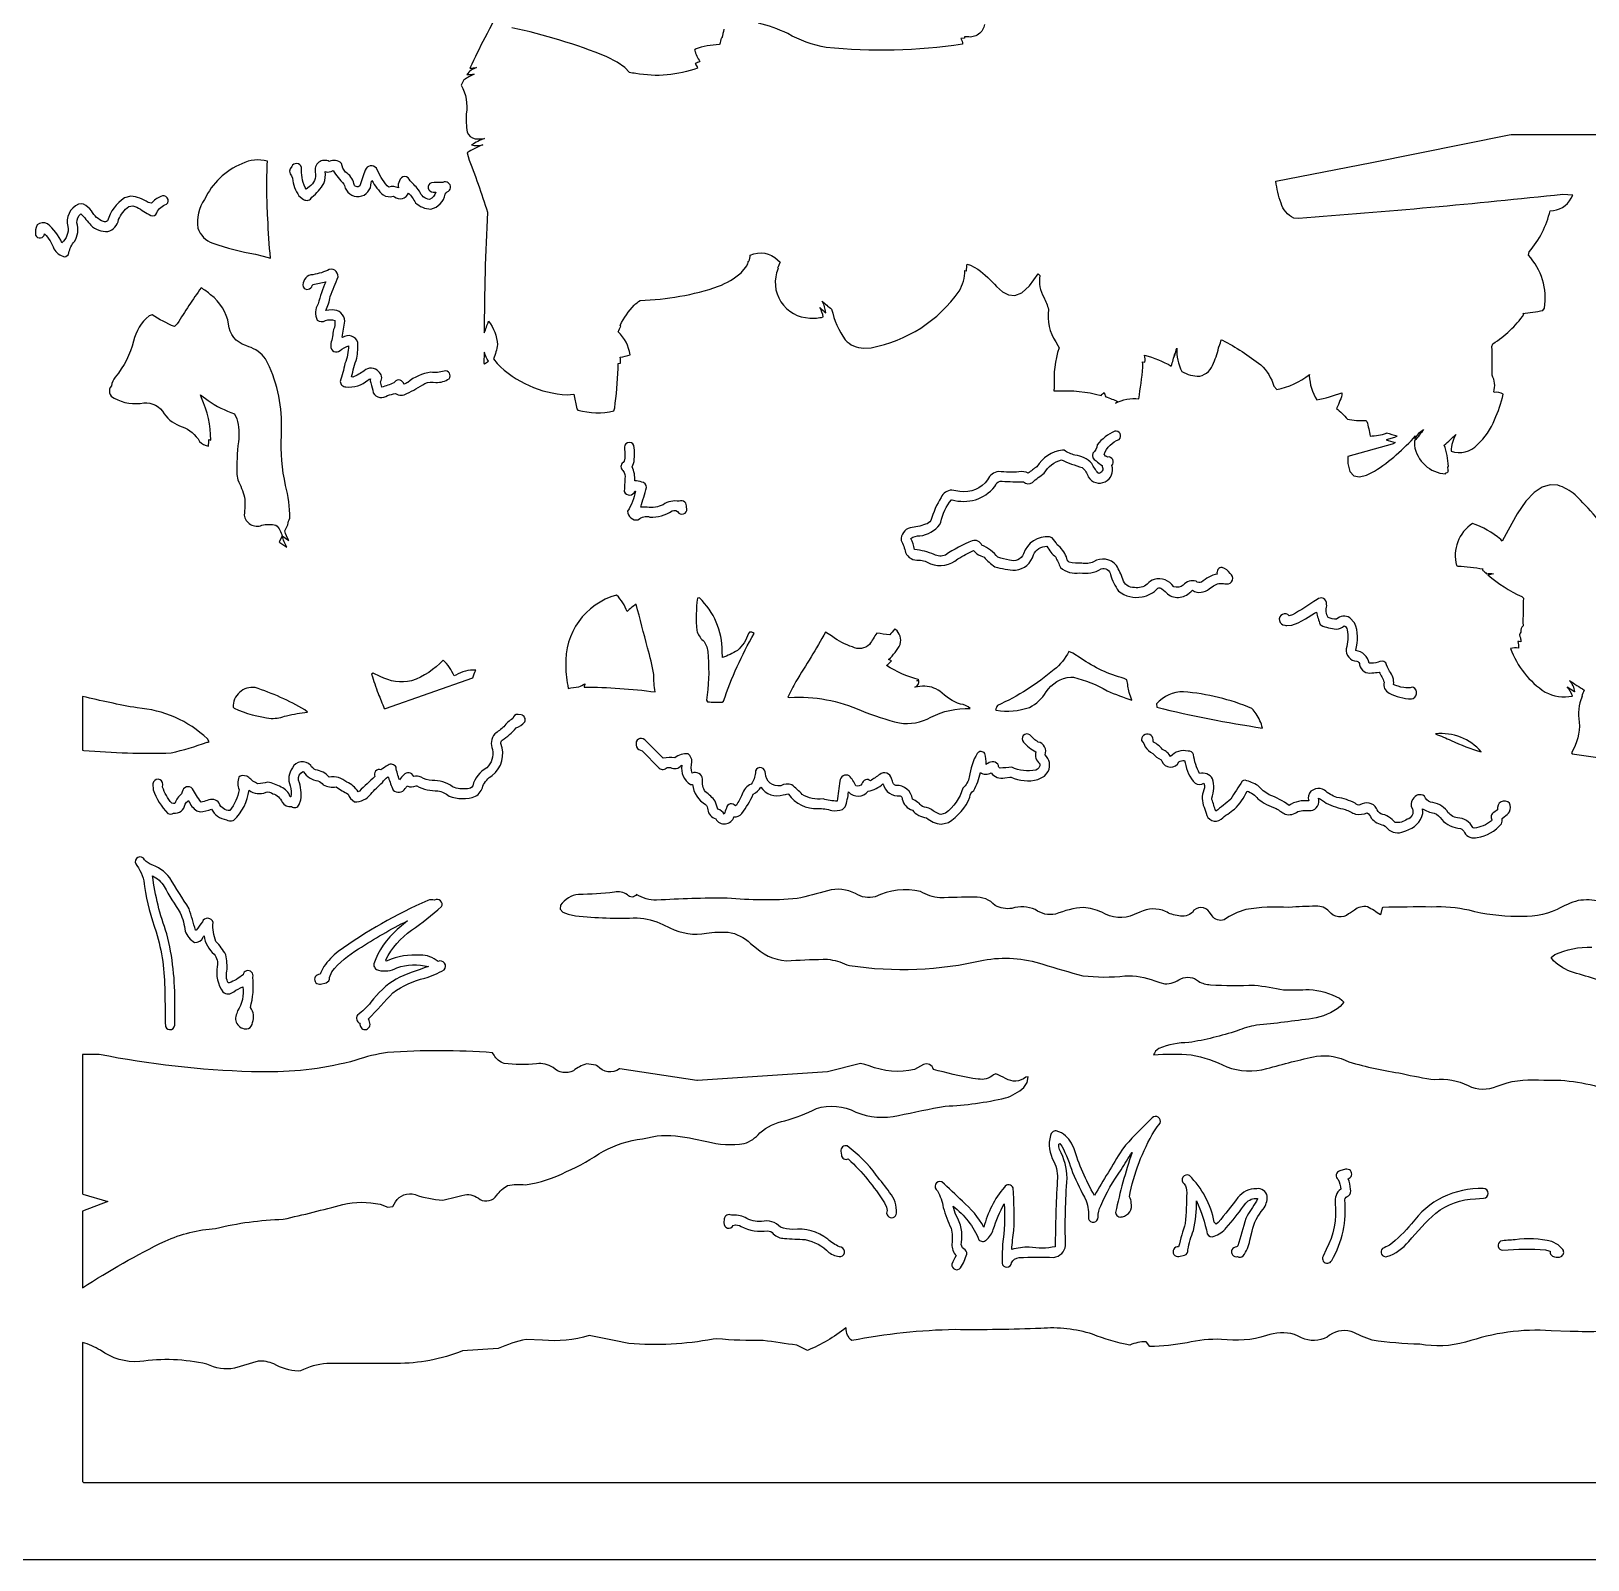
# Model space of a CAD drawing. Extents: x 1.4 to 96.1, y 1 to 80.1.
# Drawn here: x 52.53 to 62.57, y 0.97 to 10.84 of the extents above; entities that cross this region are included whole.
import ezdxf

# ---------------------------------------------------------------- set-up
doc = ezdxf.new("R2010")
doc.units = 0
doc.linetypes.add('0', pattern=[0])
doc.layers.add('1', color=7, linetype='0')

msp = doc.modelspace()

# ---------------------------------------------------------------- linework, layer by layer
at = {"layer": '1'}
msp.add_lwpolyline([(52.361855, 37.973442), (72.361862, 37.973442), (72.361862, 0.973434), (52.361855, 0.973434)], close=True, dxfattribs=at)
for points in [[(55.556572, 11.031647, -0.06402), (55.455894, 10.795929, 0.008546), (55.360371, 10.59996, 0.014006), (55.402847, 10.6026, 0.180543), (55.339897, 10.557968, 0.01451), (55.388275, 10.560501, 0.04821), (55.321503, 10.523926), (55.304138, 10.490097, -0.165655), (55.336716, 10.30394, 0.056322), (55.34267, 10.187241, 0.26088), (55.393856, 10.143143), (55.439182, 10.143799), (55.454433, 10.145676, 0.041912), (55.370312, 10.103851, 0.11978), (55.442669, 10.104584, 0.047103), (55.342552, 10.054001), (55.347866, 10.028946, -0.011687), (55.474072, 9.66922, 0.014587), (55.452637, 8.890976, 0.010221), (55.480057, 8.96637, -0.147479), (55.537724, 8.815231, -0.05447), (55.512562, 8.723343), (55.535084, 8.694519, 0.188214), (55.986324, 8.492035), (56.03125, 8.494949), (56.049168, 8.401825), (56.056801, 8.393478, 0.126325), (56.289448, 8.387589), (56.295845, 8.408356), (56.297222, 8.436646, 0.033146), (56.315994, 8.692719), (56.3307, 8.695892), (56.331638, 8.697464, 0.024536), (56.330044, 8.733536, 0.001481), (56.393684, 8.749435, 0.167009), (56.315445, 8.898544, -0.005865), (56.334621, 8.934326), (56.32943, 8.938766), (56.329079, 8.939713, -0.078707), (56.419918, 9.069153, -0.04789), (56.457424, 9.101028, 0.075536), (56.964302, 9.191574, 0.080352), (57.10939, 9.279129), (57.145306, 9.323318, 0.145082), (57.154827, 9.352448), (57.159527, 9.353622, 0.075127), (57.168686, 9.39328, -0.313526), (57.344833, 9.361649), (57.36187, 9.347443, 0.034181), (57.345066, 9.308273), (57.347973, 9.305939, 0.531086), (57.552982, 8.987185, 0.083613), (57.639294, 8.993805, 0.086771), (57.617619, 9.054474, 0.022455), (57.655117, 9.021561, 0.107477), (57.631584, 9.096344, 0.034137), (57.693455, 9.043732, 0.098485), (57.780853, 8.846283, 0.2035), (57.900581, 8.792526), (57.948654, 8.795686, 0.19598), (58.515568, 9.160751, 0.129458), (58.55341, 9.293762), (58.561813, 9.291565), (58.562706, 9.29184, 0.033857), (58.566612, 9.333527), (58.589844, 9.328751), (58.636692, 9.303162, -0.048344), (58.757584, 9.189621), (58.795593, 9.157104), (58.834591, 9.136047), (58.875858, 9.131729), (58.920681, 9.149429), (58.970333, 9.194397), (59.026096, 9.271942), (59.036137, 9.260696, 0.177838), (59.062469, 9.121475, -0.049375), (59.092651, 9.041748, 0.186762), (59.139423, 8.832809), (59.153294, 8.809113), (59.160431, 8.794113, 0.099608), (59.129677, 8.543964, -0.014487), (59.125912, 8.517899), (59.147896, 8.516235, -0.080323), (59.431156, 8.488083, -0.065536), (59.452045, 8.506485, 0.01251), (59.46117, 8.479034, -0.032779), (59.540314, 8.447052, 0.10591), (59.525162, 8.437698, -0.144397), (59.674644, 8.4655, 0.014183), (59.70142, 8.669098), (59.700607, 8.689484), (59.69873, 8.705124), (59.714378, 8.701126, 0.084177), (59.712547, 8.746445, -0.070312), (59.88438, 8.676926, 0.037606), (59.90625, 8.758987), (59.905998, 8.742996), (59.906338, 8.742722, -0.008056), (59.919991, 8.793411, 0.125354), (59.952599, 8.64241, 0.149555), (60.067482, 8.61232, 0.267781), (60.156788, 8.696411, 0.06636), (60.192387, 8.808395), (60.195705, 8.806229, 0.010124), (60.205441, 8.846939), (60.214115, 8.845169, -0.041701), (60.461639, 8.684998, -0.13114), (60.546505, 8.547241), (60.56554, 8.525787, 0.113839), (60.775669, 8.621826), (60.77457, 8.615082, 0.123275), (60.822182, 8.459091, 0.051371), (60.983822, 8.505295, -0.170457), (60.970753, 8.455032, -0.148188), (60.949123, 8.404221, -0.048583), (61.020119, 8.334274, 0.054412), (61.13958, 8.325272), (61.146065, 8.319778, -0.020629), (61.167229, 8.225098, 0.067693), (61.272049, 8.243454), (61.272408, 8.246857), (61.27309, 8.247101, 0.043819), (61.341705, 8.226517, -0.125554), (61.323925, 8.215744), (61.270119, 8.200623, 0.032591), (61.327698, 8.184677, -0.148078), (61.309845, 8.173859), (61.022896, 8.093277), (61.022411, 8.047745), (61.035622, 7.99678), (61.061913, 7.969513), (61.098927, 7.962799), (61.144302, 7.973495), (61.195679, 7.998505, 0.065533), (61.46072, 8.22757, 0.067665), (61.455475, 8.205414, -0.12425), (61.510811, 8.268051, -0.033146), (61.453285, 8.194611), (61.452721, 8.165314, 0.353022), (61.654705, 7.980759), (61.654076, 7.985214, -0.063711), (61.673157, 7.995773, -0.039158), (61.668308, 8.027435), (61.672287, 8.029816, 0.060567), (61.645477, 8.167496, 0.014195), (61.719818, 8.235718, 0.13576), (61.689407, 8.128265, 0.300525), (61.859592, 8.17038, 0.119368), (61.969772, 8.331146, 0.052568), (62.025341, 8.494934, 0.233201), (61.966198, 8.505493), (61.964455, 8.51088, 0.200273), (61.953327, 8.618698, 0.009784), (61.952732, 8.802734), (61.959114, 8.820892, 0.097861), (62.159286, 9.011383), (62.151627, 9.016663), (62.151108, 9.017197, 0.010271), (62.281837, 9.03508), (62.291435, 9.050598, 0.230531), (62.187733, 9.392624), (62.193115, 9.414871, 0.122987), (62.327652, 9.67981, 0.292438), (62.463322, 9.761139), (62.474064, 9.779709), (62.41013, 9.784285, -0.008379), (60.704945, 9.629578), (60.674671, 9.632431, -0.223196), (60.592567, 9.728638, -0.061549), (60.559322, 9.869888), (61.178829, 9.990799), (62.063736, 10.170135), (62.075958, 10.170486), (62.865143, 10.170395)], [(56.997555, 10.851151, -0.035157), (56.985153, 10.79332), (56.980968, 10.793076, -0.01991), (56.972225, 10.754379), (56.967583, 10.751312, 0.071001), (56.813698, 10.722687), (56.808849, 10.715958, 0.062184), (56.843437, 10.641663, -0.014106), (56.813469, 10.628571, 0.023795), (56.829117, 10.600343, -0.137337), (56.429272, 10.566023, -0.004284), (56.388985, 10.570465), (56.35947, 10.603317), (56.31007, 10.638306), (56.243065, 10.672745, 0.043879), (55.630978, 10.859695)], [(58.679844, 10.881989, -0.419255), (58.568539, 10.80182, -0.014371), (58.551109, 10.800766), (58.55064, 10.793762), (58.528027, 10.790848), (58.526737, 10.790085, -0.216266), (58.536884, 10.753891, -0.064214), (57.657349, 10.733315, -0.085381), (57.410084, 10.822647, 0.053396), (57.220779, 10.890015, -0.059442)], [(62.739536, 7.553436, 0.042934), (62.489136, 7.846909, 0.089037), (62.377609, 7.908356), (62.327881, 7.91127), (62.27734, 7.896301), (62.225552, 7.86142), (62.17205, 7.804733), (62.116409, 7.724197), (62.058151, 7.617905), (62.019234, 7.548004), (62.009499, 7.558899, 0.082847), (61.827557, 7.661253, 0.321507), (61.723927, 7.389923), (61.733185, 7.386551, -0.020174), (61.894577, 7.368393, 0.661447), (61.897705, 7.356354, 0.015693), (61.917934, 7.337142, -0.102094), (61.962463, 7.336868, -0.046117), (61.92638, 7.329712, 0.070456), (62.144722, 7.189758), (62.155735, 7.179399, 0.010273), (62.153149, 7.001161, 0.311471), (62.140182, 6.960846, 0.379215), (62.136497, 6.923264, -0.053107), (62.139355, 6.897476, 0.043007), (62.118774, 6.900223, -0.098782), (62.124592, 6.855774, 0.114983), (62.072838, 6.855133, 0.160502), (62.296318, 6.572952, 0.176592), (62.471382, 6.547653, 0.096464), (62.438354, 6.607208), (62.484322, 6.576004), (62.488186, 6.574875, 0.147167), (62.453236, 6.648453, 0.011109), (62.548172, 6.585663, 0.024497), (62.532181, 6.544861), (62.534214, 6.543869, 0.156792), (62.516415, 6.379593, -0.151475), (62.466682, 6.181976), (62.469788, 6.175781, 0.04037), (62.955486, 6.130355, 0.001692)], [(62.649563, 5.222672, 0.086664), (62.508953, 5.228424, 0.064164), (62.373337, 5.169281, -0.119178), (62.113422, 5.125732, -0.069087), (61.804916, 5.165314, 0.061604), (61.56385, 5.18619, 0.008215), (61.248032, 5.183565), (61.245148, 5.180099), (61.233719, 5.135483, 0.03577), (61.149715, 5.187195, 0.225821), (61.065456, 5.165573), (61.04068, 5.149628), (61.028252, 5.141905, -0.437867), (60.90316, 5.157379, 0.232884), (60.818031, 5.19165, 0.016715), (60.643673, 5.183517, 0.058831), (60.364857, 5.16925, 0.085295), (60.224747, 5.103319, -0.340331), (60.147457, 5.128983), (60.131729, 5.152664, 0.557669), (60.020256, 5.151962, -0.256935), (59.932888, 5.12999, -0.103049), (59.846958, 5.157516, 0.222165), (59.682365, 5.153061), (59.64484, 5.137298, -0.248687), (59.436726, 5.152527, 0.075976), (59.318375, 5.183975, 0.075948), (59.138329, 5.139986, -0.208122), (59.006962, 5.169524, 0.174936), (58.856281, 5.177383, -0.159655), (58.74762, 5.196533, 0.222404), (58.614449, 5.250565, 0.005603), (58.391331, 5.245377, -0.10982), (58.267258, 5.286331, 0.174175), (57.974571, 5.252319, -0.208767), (57.848076, 5.272797, 0.191145), (57.6675, 5.291809, -0.019501), (57.470287, 5.240601, -0.045993), (57.019077, 5.243866, 0.016037), (56.564304, 5.230042, -0.136317), (56.434784, 5.267165, -0.520268), (56.376057, 5.264786, 0.217645), (56.291996, 5.282074, -0.028909), (56.060822, 5.266967, 0.223596), (55.944958, 5.19809), (55.942635, 5.173294), (55.960194, 5.153976), (55.994156, 5.139481), (56.041039, 5.129166, 0.03604), (56.438717, 5.116989, -0.105124), (56.604332, 5.072815), (56.650673, 5.052842, 0.168203), (56.88702, 5.017548, -0.046925), (57.025883, 5.024185, -0.154098), (57.17009, 4.951935), (57.208488, 4.9207, 0.205695), (57.432217, 4.840378, -0.020139), (57.667099, 4.84877, -0.078361), (57.791763, 4.813858), (57.808685, 4.809446, 0.096104), (58.672146, 4.843796, -0.123236), (59.056602, 4.817017, 0.011816), (59.313549, 4.743116, 0.058938), (59.585415, 4.742264, -0.112477), (59.778187, 4.709595), (59.810047, 4.699982), (59.842152, 4.691224, 0.153109), (59.945587, 4.723053, -0.305412), (60.060268, 4.707031, 0.125173), (60.137302, 4.685089, 0.02819), (60.420948, 4.682343, -0.024845), (60.608845, 4.651245, 0.009012), (60.772972, 4.654129, -0.110312), (60.969296, 4.598083), (60.984493, 4.586121), (60.997219, 4.572617), (60.974281, 4.54393, -0.12629), (60.794258, 4.466812, -0.011174), (60.433338, 4.423386, 0.051283), (60.308582, 4.387573, -0.040014), (59.997055, 4.311417, 0.099625), (59.803787, 4.27327, 0.142216), (59.768768, 4.232178, -0.037894), (60.013191, 4.232681, -0.070004), (60.24226, 4.155457, 0.160505), (60.500549, 4.143706, -0.017157), (60.821663, 4.223663, -0.158633), (61.029812, 4.187042, 0.032809), (61.373329, 4.111862, 0.023376), (61.585468, 4.072296, -0.155106), (61.798454, 4.033554, 0.209539), (61.986107, 4.029327, -0.117835), (62.253635, 4.07016), (62.28735, 4.069214, -0.099291), (62.716038, 4.000443, 0.074639)], [(62.786003, 4.654266, 0.047407), (62.478214, 4.762787, -0.106385), (62.349838, 4.839127), (62.334679, 4.859497), (62.359314, 4.87921, -0.120094), (62.597057, 4.9272, 0.07024)], [(62.866112, 2.465378, -0.044311), (62.45734, 2.447968), (62.334156, 2.452469, 0.099344), (61.783192, 2.377304, -0.105977), (61.486584, 2.36467, -0.024877), (61.180511, 2.390289, -0.017961), (61.044731, 2.447266, 0.247943), (60.888943, 2.411057, -0.251355), (60.725353, 2.40686), (60.701893, 2.416992), (60.678867, 2.42807, 0.15172), (60.498074, 2.42067, -0.11174), (60.208714, 2.396484, 0.07027), (59.985718, 2.373276, -0.030332), (59.746277, 2.349319), (59.724251, 2.378754), (59.722092, 2.380112, 0.111304), (59.61705, 2.359634, -0.048593), (59.376064, 2.429214, 0.098658), (59.04274, 2.467194, -0.012759), (58.490208, 2.459015, 0.043819), (57.823357, 2.388443, -0.238208), (57.788025, 2.468964), (57.785358, 2.470566, -0.075342), (57.53714, 2.325439), (57.468765, 2.358565, -0.002316), (57.251938, 2.389496, -0.030672), (56.952465, 2.400085), (56.92849, 2.398026, -0.068015), (56.385662, 2.369307, -0.000687), (56.130226, 2.420883, -0.092859), (55.827885, 2.391068), (55.721912, 2.396454, 0.053961), (55.542049, 2.336411), (55.311501, 2.321976, -0.097252), (54.885666, 2.241379, -0.00469), (54.436535, 2.240402, 0.100972), (54.267605, 2.193314), (54.25211, 2.190674, -0.113506), (54.09547, 2.237778, 0.106779), (53.993519, 2.256561), (53.841785, 2.209518, -0.156837), (53.662876, 2.236389, 0.09295), (53.230286, 2.252883, -0.175401), (52.976688, 2.325928, 0.055699), (52.861855, 2.376938), (52.861851, 1.478119), (52.867577, 1.473434), (71.861862, 1.473434)]]:
    msp.add_lwpolyline(points, format="xyb", dxfattribs=at)
for points in [[(54.056007, 9.629394, -0.02657), (54.053902, 9.998657, 0.194629), (53.889263, 9.982391, 0.188247), (53.648388, 9.752502, 0.188723), (53.604404, 9.56781, 0.234092), (53.701275, 9.46994, 0.041237), (53.976295, 9.399719), (54.025387, 9.387207), (54.072945, 9.372467, -0.00579)], [(55.185886, 9.86264, 0.001227), (55.111221, 9.860291, 0.830467), (55.12249, 9.799896), (55.140602, 9.799835, -0.196408), (55.100304, 9.751709, -0.280068), (55.034042, 9.806549, 0.042503), (54.973751, 9.872894, 0.766679), (54.90546, 9.873383, 0.164415), (54.898499, 9.826538, 0.194904), (54.837151, 9.832489), (54.826965, 9.8396, -0.067522), (54.757053, 9.954117, 0.565593), (54.684589, 9.94191, 0.00439), (54.649132, 9.840272, -0.686758), (54.612206, 9.85495, 0.18118), (54.558208, 9.928787, -0.147659), (54.531391, 9.98526, 0.297651), (54.453053, 9.997299, 0.642482), (54.362255, 9.927963, -0.320821), (54.323425, 9.834564), (54.304501, 9.817596), (54.29623, 9.829391, -0.105881), (54.272961, 9.95929, 0.712206), (54.210278, 9.963898, 0.411433), (54.208782, 9.903976), (54.21537, 9.888535, 0.124175), (54.25732, 9.775024), (54.287457, 9.751695, 0.42011), (54.340775, 9.766068, 0.085219), (54.418083, 9.855057, 0.124825), (54.426334, 9.931671, 0.235905), (54.477036, 9.939331, 0.058547), (54.547634, 9.850784), (54.551144, 9.841553, 0.924014), (54.723064, 9.859941, 0.004974), (54.727531, 9.874893, 0.085898), (54.800644, 9.781418, 0.213024), (54.865044, 9.773209), (54.873287, 9.769211, 0.51683), (54.962833, 9.793518, -0.083253), (55.008469, 9.73143, 0.182516), (55.108368, 9.689757, 0.294878), (55.200817, 9.786545), (55.206337, 9.794296), (55.213364, 9.800719, 1.033865)], [(52.773697, 9.407349, -0.150202), (52.809784, 9.481522, 0.213621), (52.825268, 9.600815, -0.267609), (52.850712, 9.660202, -0.016057), (52.914986, 9.585373, 0.204285), (53.024521, 9.545531, 0.29622), (53.093704, 9.622131, -0.145136), (53.160469, 9.706131, -0.237089), (53.211731, 9.702087, -0.003678), (53.301476, 9.647767, 0.399345), (53.340679, 9.666351, -0.208529), (53.403175, 9.720885, 0.926006), (53.365471, 9.77124, 0.121133), (53.306271, 9.727997), (53.284821, 9.732605, 0.141113), (53.171711, 9.772461), (53.132408, 9.762177, 0.173929), (53.022087, 9.61444, -0.350737), (52.996983, 9.610093, -0.206379), (52.91964, 9.679092, 0.113513), (52.868328, 9.721542), (52.851532, 9.723862), (52.834946, 9.721404, 0.375239), (52.76709, 9.576675, -0.252925), (52.728119, 9.472122, 0.135695), (52.634121, 9.594176, 0.303512), (52.568466, 9.588425, 0.150846), (52.558052, 9.520759, 0.715856), (52.616619, 9.529709, -0.097536), (52.676971, 9.433853, 0.210048), (52.74374, 9.382477, 0.349282)], [(54.827732, 8.487946, -0.009422), (54.881058, 8.500566, 0.302997), (54.952583, 8.49939, 0.031988), (55.069439, 8.56459, -0.145161), (55.140079, 8.571884, 0.164226), (55.225945, 8.595308, 0.706299), (55.194214, 8.645004, -0.101377), (55.107899, 8.636597, 0.140538), (54.959137, 8.571848, -0.015448), (54.93359, 8.559326, 0.667099), (54.875732, 8.574341), (54.868473, 8.567902, -0.028712), (54.791615, 8.541061, 0.051456), (54.783749, 8.575759, 0.407416), (54.770248, 8.640992, 0.423624), (54.678059, 8.646393, -0.054129), (54.604763, 8.605804), (54.597134, 8.607101, -0.041219), (54.63102, 8.728241, 0.056382), (54.636669, 8.829391, 0.518865), (54.537846, 8.861145), (54.535709, 8.86264, -0.004509), (54.554157, 8.965881, 0.417725), (54.471493, 9.038956), (54.450207, 9.037613), (54.430897, 9.034866, 0.06465), (54.459572, 9.125793, -0.004188), (54.509125, 9.253357, 0.624931), (54.441864, 9.294785, -0.079312), (54.332977, 9.264847, 0.39561), (54.28429, 9.187975, 0.706053), (54.342606, 9.197678), (54.347946, 9.202408, -0.009718), (54.429668, 9.221329, 0.037502), (54.381233, 9.077606, 0.265919), (54.374763, 8.973862, 0.268025), (54.42868, 8.970201, -0.16605), (54.488049, 8.972122, -0.162242), (54.480072, 8.912003, -0.027807), (54.463142, 8.822281), (54.46265, 8.806778, 0.674103), (54.522202, 8.776733, -0.071412), (54.576046, 8.808197, -0.10331), (54.55344, 8.692993, -0.025455), (54.523312, 8.577301, 0.417655), (54.559822, 8.543686, 0.229014), (54.702206, 8.587079, -0.009258), (54.71793, 8.595627, 0.237739), (54.721333, 8.567963, 0.009052), (54.736885, 8.505157, 0.477038)], [(53.671059, 8.454697, 0.071542), (53.840569, 8.369583), (53.856922, 8.337555, -0.102751), (53.86636, 8.188904, 0.03757), (53.856857, 7.976593), (53.863697, 7.942291, -0.045092), (53.906475, 7.831299, -0.058277), (53.903797, 7.715439, 0.478092), (54.017803, 7.649659, -0.122003), (54.108345, 7.649994, -0.169591), (54.148666, 7.579758), (54.12994, 7.542374), (54.133812, 7.539551), (54.179329, 7.50856, -0.074292), (54.149063, 7.580551), (54.192917, 7.550705, -0.081638), (54.165665, 7.613693), (54.185635, 7.653564, -0.148304), (54.19939, 7.694977, 0.061942), (54.170979, 7.90712, -0.066291), (54.144566, 8.228104), (54.144512, 8.284958, 0.130868), (54.040775, 8.723862, 0.168712), (53.933601, 8.801498), (53.913498, 8.810165, -0.307557), (53.80365, 8.947754, 0.193831), (53.687222, 9.13719, 0.036245), (53.626705, 9.18222, 0.017408), (53.472408, 8.949951), (53.453857, 8.931793, -0.04219), (53.310623, 9.007172), (53.290005, 9.000137, 0.164393), (53.190147, 8.83754, -0.116791), (53.071796, 8.606125, 0.101676), (53.047264, 8.549287, 0.526042), (53.065788, 8.469649, 0.175185), (53.257065, 8.439987, -0.297721), (53.386982, 8.369446, 0.167484), (53.504719, 8.285583, -0.162942), (53.616348, 8.190933, 0.175541), (53.674183, 8.159821, 0.009544), (53.675312, 8.202988, 0.034797), (53.688019, 8.199768, 0.114039), (53.628212, 8.471054), (53.621861, 8.490753)], [(55.453697, 8.763519), (55.451344, 8.766251), (55.450657, 8.694229), (55.454189, 8.691574, 0.0281), (55.479149, 8.708572, -0.056089)], [(59.696011, 7.187973, 0.16595), (59.796749, 7.243041, -0.305938), (59.822392, 7.239868), (59.834496, 7.231766), (59.845181, 7.221848, 0.433513), (59.998768, 7.212565, 0.041982), (60.020828, 7.230041, 0.325368), (60.129684, 7.239319), (60.156651, 7.258469, -0.23826), (60.230171, 7.271286), (60.240349, 7.271502, 0.789314), (60.264786, 7.338303, 0.15161), (60.21254, 7.377808, 0.511715), (60.180637, 7.334442, 0.137345), (60.080223, 7.282318, -0.296625), (60.044075, 7.288041, 0.327319), (59.961788, 7.263, -0.2355), (59.900402, 7.252823, 0.32098), (59.77338, 7.300672, 0.128676), (59.729515, 7.269761, -0.226078), (59.646698, 7.247682, -0.370521), (59.57103, 7.301544, 0.050645), (59.530491, 7.390502, 0.379093), (59.382378, 7.414352, -0.175165), (59.307262, 7.405563, -0.074244), (59.22588, 7.410812, -0.197812), (59.207726, 7.445465, 0.13989), (59.147739, 7.523911, 0.093195), (59.115063, 7.568771), (59.09951, 7.574965, 0.359732), (58.93087, 7.464615, -0.407022), (58.841057, 7.424896, -0.041584), (58.765778, 7.442825, 0.136222), (58.661934, 7.521286, 0.392622), (58.600185, 7.550018, 0.049885), (58.427353, 7.457703, -0.222822), (58.354012, 7.460526, 0.077894), (58.228573, 7.493347, 0.059043), (58.205166, 7.564804, -0.174561), (58.262123, 7.580765, 0.205508), (58.390995, 7.655072), (58.397781, 7.669333, -0.12243), (58.466976, 7.814575), (58.470249, 7.814695, 0.304879), (58.745403, 7.898921), (58.753578, 7.911516, -0.397452), (58.793392, 7.933884, 0.01415), (58.931381, 7.930191, 0.412767), (58.988079, 7.926437, -0.018941), (59.064709, 7.986023, -0.203421), (59.175686, 8.071609, 0.032461), (59.308674, 8.022461, -0.151835), (59.349091, 7.961486, 0.897105), (59.500526, 8.0349, 0.752222), (59.472206, 8.090073, -0.182627), (59.450737, 8.106995, -0.210882), (59.5481, 8.203827, 0.761997), (59.51944, 8.256577, 0.11671), (59.406517, 8.169693, -0.175124), (59.378536, 8.114044, 0.413711), (59.398991, 8.064957, 0.032131), (59.438068, 8.035538), (59.438339, 8.029724, -0.51624), (59.417099, 7.984222), (59.411125, 7.987076, -0.04494), (59.371983, 8.04776, 0.183394), (59.262901, 8.102402, -0.068533), (59.192772, 8.133362), (59.182098, 8.134916, 0.234243), (59.017529, 8.027161, 0.028047), (58.961414, 7.985306, 0.201726), (58.901814, 7.99379, -0.042636), (58.771549, 7.99675, 0.277236), (58.69957, 7.943069, -0.286213), (58.520645, 7.868285, -0.052536), (58.468498, 7.877029, 0.275622), (58.399929, 7.829956, 0.065414), (58.333805, 7.681107, -0.206596), (58.298267, 7.656403, -0.067903), (58.199532, 7.63394, 0.358855), (58.142307, 7.551804, -0.077786), (58.16917, 7.474121, 0.322466), (58.257748, 7.424835, -0.126511), (58.330875, 7.401093, 0.279427), (58.508018, 7.433197, -0.028761), (58.608967, 7.487152, 0.175291), (58.655407, 7.452774), (58.676472, 7.443558, 0.044575), (58.746117, 7.381348, 0.048413), (58.879429, 7.359634, 0.318132), (58.995018, 7.459456, -0.275945), (59.082237, 7.514694, 0.101548), (59.138531, 7.444183, 0.015574), (59.170345, 7.378053, 0.247507), (59.294186, 7.343123, 0.183357), (59.431957, 7.367874, -0.454481), (59.492386, 7.331589, 0.090381), (59.544407, 7.225204, 0.229065)], [(56.447514, 7.686264, -0.288839), (56.52087, 7.702545, 0.169095), (56.663731, 7.74234, -0.406874), (56.707493, 7.72795, 0.784317), (56.757278, 7.766434, 0.614342), (56.710285, 7.804307, 0.203904), (56.605953, 7.782502, -0.165602), (56.503849, 7.767181, -0.027211), (56.461777, 7.767044, 0.009315), (56.499023, 7.893997, 0.375748), (56.468243, 7.928482, 0.094067), (56.423145, 7.935623, 0.133132), (56.406429, 8.027206), (56.416111, 8.047775, 0.08453), (56.418465, 8.163529, 0.991691), (56.358208, 8.141647, -0.084717), (56.35561, 8.064423), (56.348629, 8.054367, 0.517523), (56.34713, 8.002365, -0.220767), (56.359356, 7.951614, -0.001126), (56.355957, 7.866942, 0.691492), (56.424767, 7.869652), (56.425961, 7.86985), (56.42717, 7.869934, -0.100929), (56.377487, 7.740768, 0.458502), (56.444736, 7.68445)], [(56.102169, 6.625824, -0.013617), (56.096432, 6.605652, -0.031287), (56.555157, 6.574463, -0.043484), (56.54578, 6.68605, 0.044086), (56.504852, 6.858154, 0.006967), (56.432224, 7.140121, 0.064259), (56.374771, 7.092209, 0.113365), (56.306404, 7.19928, 0.353261), (55.978249, 6.742676, 0.054607), (55.9944, 6.596954, -0.025591), (56.06356, 6.606232, -0.022825)], [(56.889763, 6.555817), (56.887104, 6.521317), (56.893017, 6.510498, 0.032422), (56.987633, 6.507645), (56.996464, 6.514053, -0.050125), (57.192589, 6.950836, 0.256013), (57.163975, 6.960144), (57.157127, 6.951523, -0.124898), (57.085266, 6.840652, -0.044306), (56.989887, 6.796295), (56.987541, 6.837021, 0.205442), (56.840351, 7.180786), (56.827511, 7.179718, 0.055972), (56.824055, 6.970169, 0.151674), (56.863827, 6.906326, -0.164681), (56.893784, 6.835388, -0.059955)], [(61.347359, 6.610413, -0.059046), (61.318604, 6.622543, 0.207681), (61.291729, 6.708817, -0.021619), (61.26746, 6.761748, 0.38397), (61.21846, 6.765366, -0.083817), (61.160751, 6.760468, 0.323364), (61.075188, 6.840881), (61.074062, 6.843811, 0.173491), (61.067162, 7.020264), (61.036575, 7.052749, 0.34881), (60.949821, 7.042999, -0.082658), (60.89698, 7.054413, -0.202237), (60.886963, 7.130844), (60.88652, 7.140854, 0.711406), (60.824333, 7.169952, -0.022152), (60.665359, 7.071426), (60.645641, 7.064698, 1.575994), (60.616749, 7.005525, 0.055821), (60.62952, 7.002258), (60.662014, 7.004974), (60.701965, 7.019928), (60.750278, 7.046295), (60.807854, 7.083237), (60.821262, 7.089203, 0.04078), (60.844662, 7.010437), (60.850418, 7.003998, 0.072397), (60.94849, 6.979844, 0.162634), (61.000019, 7.001464, -0.286109), (61.018326, 6.974625, -0.127698), (61.011982, 6.853073, 0.439276), (61.080532, 6.773041, -0.346128), (61.098881, 6.748734, 0.42111), (61.178692, 6.697372, 0.044307), (61.224495, 6.702454, -0.040371), (61.257637, 6.637634, 0.387281), (61.290199, 6.566833, 0.117015), (61.433567, 6.528961, 0.711009), (61.446529, 6.603803), (61.43845, 6.604891, -0.139151), (61.384686, 6.603058), (61.365887, 6.606052)], [(58.060783, 6.783676, 0.088877), (58.136234, 6.881378, 0.274979), (58.106041, 6.978058), (58.09948, 6.979965, -0.009846), (58.068245, 6.942032, -0.023676), (57.984966, 6.95398, 0.00246), (57.937782, 6.881165, -0.322215), (57.827629, 6.86441, -0.080647), (57.697906, 6.931778), (57.654034, 6.960266, -0.016096), (57.462311, 6.642456, -0.007205), (57.410435, 6.540268), (57.423386, 6.538589, -0.122252), (57.884636, 6.453629, 0.037867), (58.131142, 6.374405, 0.168286), (58.332432, 6.411026, -0.126259), (58.58667, 6.467209, 0.176718), (58.524097, 6.494781, -0.101329), (58.392197, 6.578552, 0.167968), (58.280079, 6.610626), (58.229771, 6.604416, 0.398363), (58.255653, 6.648392), (58.243748, 6.646286, 0.064352), (58.255043, 6.652176), (58.251003, 6.654205, -0.069191), (58.047672, 6.743958, 0.028637), (58.078739, 6.775116)], [(59.613461, 6.571457, -0.028978), (59.598595, 6.652679), (59.579891, 6.661972, -0.092695), (59.303127, 6.790771), (59.24823, 6.824814), (59.223007, 6.835953, -0.123973), (59.128353, 6.718872, -0.072534), (58.762318, 6.486511, 0.052979), (58.750946, 6.459076), (58.754669, 6.455948, 0.122724), (58.969845, 6.474762, 0.148715), (59.077019, 6.574249, -0.231746), (59.236042, 6.670101), (59.253193, 6.669067, -0.0753), (59.471294, 6.581207, 0.029235), (59.63084, 6.521393, -0.046787)], [(54.768608, 6.564377, 0.010519), (54.807346, 6.467545), (54.815193, 6.467651), (55.378979, 6.66571, -0.060087), (55.39735, 6.71434, 0.175572), (55.26955, 6.681366), (55.258102, 6.677353, 0.099697), (55.18795, 6.779984, -0.12543), (54.983353, 6.646286, -0.175244), (54.781731, 6.673523), (54.735569, 6.695419), (54.72599, 6.688293, 0.017486)], [(52.861855, 6.198242), (52.869434, 6.19664, 0.026486), (53.433407, 6.180344, 0.025492), (53.664455, 6.24924), (53.67168, 6.250547), (53.678928, 6.251709), (53.666691, 6.271623, 0.172542), (53.213661, 6.471069, -0.016005), (52.861855, 6.545425)], [(53.832184, 6.47522), (53.838425, 6.469055, 0.077414), (54.078548, 6.403198, 0.093378), (54.176739, 6.421036, -0.029404), (54.313244, 6.443298), (54.295403, 6.458054, 0.057072), (53.974083, 6.602273, 0.46111)], [(60.432098, 6.432022, 0.033769), (60.404655, 6.467499, 0.078006), (59.963474, 6.575223, 0.215411), (59.788967, 6.497559), (59.791561, 6.475722, 0.023734), (60.472309, 6.341248, 0.089724)], [(53.832657, 5.744003), (53.836914, 5.746643, 0.175639), (53.935066, 5.940856, 0.273658), (54.044743, 5.926956, -0.253086), (54.088966, 5.917175, -0.243605), (54.147896, 5.862868, 0.271361), (54.209061, 5.833877, 0.49926), (54.257782, 5.8479), (54.26886, 5.876953, 0.121097), (54.254742, 6.003998, -0.339104), (54.283112, 6.061005), (54.28558, 6.059158, 0.226864), (54.379993, 6.001419, -0.145561), (54.414207, 5.973984, 0.144556), (54.49667, 5.961655, 0.033197), (54.574776, 5.915085, 0.188883), (54.615337, 5.865706, 0.253036), (54.721035, 5.915039, -0.046963), (54.79649, 5.9888, -0.146867), (54.830177, 6.025604), (54.83416, 6.022598, 0.025646), (54.864811, 5.941224, 0.481568), (54.942741, 5.950903, 0.065323), (54.955677, 5.967589, 0.230317), (55.012539, 5.968231), (55.01741, 5.967957, 0.142658), (55.153912, 5.936981, -0.111151), (55.225586, 5.902495, 0.188467), (55.3965, 5.900757, 0.202396), (55.443188, 5.965836, -0.154224), (55.504238, 6.034714, 0.324439), (55.559952, 6.24176, -0.238027), (55.567551, 6.262177, 0.078824), (55.657898, 6.341934, 0.116821), (55.713406, 6.381804, 0.482817), (55.691639, 6.425629), (55.671429, 6.428821, 0.411011), (55.636742, 6.401749, 0.116943), (55.579445, 6.349823, -0.01336), (55.520622, 6.303575, 0.281302), (55.505493, 6.202194, -0.247825), (55.469173, 6.084579, 0.204894), (55.377922, 5.968536, -0.291888), (55.345024, 5.949387, -0.113495), (55.248329, 5.961014, 0.191355), (55.11578, 6.001907, -0.120891), (55.044682, 6.025054, 0.144397), (54.99736, 6.029115, 0.587873), (54.932552, 6.038101, 0.104888), (54.906132, 6.006241, -0.059688), (54.883568, 6.087982, 0.462703), (54.831947, 6.101395, 0.029034), (54.786228, 6.072327, 0.677824), (54.747166, 6.027573, 0.012733), (54.646774, 5.933792), (54.638489, 5.929672, 0.179228), (54.565868, 5.991333, 0.247556), (54.452702, 6.023834, 0.190741), (54.363773, 6.07132, -0.146863), (54.333012, 6.100098, 0.519022), (54.21484, 6.084229, 0.263461), (54.200462, 5.968353, -0.132335), (54.203983, 5.896555, -0.184241), (54.200623, 5.898163, 0.202891), (54.142471, 5.960098, 0.09915), (54.055256, 5.991241, -0.036659), (53.992302, 5.98143, -0.089175), (53.932919, 6.022614, 0.232617), (53.877289, 6.031509), (53.870464, 6.025269, 0.219752), (53.872391, 5.942551, -0.112534), (53.81216, 5.80977, -0.334842), (53.743256, 5.855515, 0.383017), (53.665928, 5.873779, -0.025987), (53.625389, 5.863083, -0.030505), (53.570057, 5.949996, 0.637876), (53.504795, 5.930008), (53.500378, 5.916901, 0.153734), (53.457592, 5.855179, -0.052196), (53.436836, 5.855957, -0.099074), (53.37738, 5.960205), (53.378139, 5.977066, 0.989065), (53.315651, 5.981644), (53.317326, 5.942703, 0.111668), (53.410809, 5.790482, 0.312453), (53.446949, 5.792681, 0.405635), (53.523365, 5.849579, -0.140955), (53.544922, 5.872665, 0.136566), (53.598125, 5.806534), (53.619637, 5.800156, 0.052385), (53.69276, 5.817108, 0.240273), (53.788952, 5.749282, 0.23283)], [(58.585285, 5.895035, -0.252719), (58.61005, 5.937698, 0.083168), (58.652893, 6.054626, 0.2732), (58.722382, 6.051666, 0.291699), (58.809631, 6.01944), (58.843697, 6.02504), (58.850456, 6.024323, 0.169641), (59.022697, 6.008713), (59.06601, 6.030502), (59.09071, 6.061844, 0.330342), (59.070202, 6.168855, 0.474924), (59.025833, 6.251083, -0.086512), (58.972023, 6.29712, 0.91705), (58.930382, 6.250748, 0.105927), (59.010525, 6.188568, 0.297264), (59.035763, 6.110641, -0.398893), (59.009823, 6.070207, -0.165531), (58.855156, 6.088013, 0.01194), (58.779804, 6.081862, -0.365377), (58.770535, 6.099319, 0.495817), (58.700623, 6.112082, 0.024959), (58.689396, 6.106506, 0.092976), (58.681683, 6.177322, 0.48585), (58.632534, 6.177933, 0.104407), (58.581295, 6.025208, -0.158881), (58.540009, 5.953461, -0.159406), (58.426804, 5.791641), (58.397423, 5.783279, -0.086322), (58.333065, 5.818314, 0.05394), (58.278759, 5.834152, 0.107368), (58.214668, 5.882294, 0.408782), (58.108387, 5.96959, -0.2841), (58.085503, 5.999466), (58.080345, 6.014984, 0.543242), (58.003212, 6.041748, -0.010094), (57.943783, 6.000626, 0.582646), (57.889004, 5.981353, -0.333884), (57.849953, 5.968719, 0.092201), (57.806458, 6.032517, 0.562207), (57.746803, 5.998688, -0.00329), (57.730091, 5.869965, -0.069545), (57.637756, 5.884324, -0.156369), (57.503437, 5.91185, 0.060604), (57.436211, 5.974093, 0.22405), (57.365242, 5.968882, -0.465979), (57.267159, 6.048263), (57.26395, 6.058163, 0.994016), (57.201561, 6.051926, -0.136361), (57.174213, 5.979813, 0.217031), (57.116425, 5.913742, -0.03012), (57.078636, 5.843323), (57.072563, 5.839952, 0.64222), (57.014172, 5.825134, 0.006104), (57.000885, 5.785767, 0.210225), (56.95956, 5.817001, -0.028289), (56.942966, 5.868515, 0.0785), (56.878944, 5.929108, -0.195491), (56.861233, 6.012177, 0.515677), (56.79372, 6.050262, -0.14047), (56.791859, 6.122269, 0.244454), (56.767712, 6.174362, 0.18973), (56.682068, 6.149323, 0.063828), (56.606998, 6.147736), (56.601051, 6.152237), (56.487381, 6.265701, 0.780852), (56.433395, 6.230896, 0.389248), (56.461376, 6.199188), (56.470764, 6.193985), (56.581821, 6.083099, 0.468275), (56.6315, 6.087387), (56.654644, 6.087387, 0.383354), (56.723225, 6.099268), (56.725353, 6.100483), (56.727482, 6.1017, 0.311519), (56.782158, 5.97695, 0.079962), (56.796577, 5.976654, 0.24478), (56.880585, 5.84787, -0.211487), (56.894253, 5.814087, 0.301251), (56.945404, 5.755829, 0.680945), (57.062626, 5.769151, 0.269907), (57.11446, 5.78894, 0.051953), (57.18745, 5.914795, 0.162437), (57.237106, 5.960709, 0.344081), (57.380795, 5.909836), (57.396286, 5.913132), (57.411655, 5.916946), (57.414848, 5.914216, 0.256699), (57.605309, 5.821991, -0.081162), (57.694061, 5.809143, 0.129932), (57.764172, 5.816299), (57.781189, 5.832397, 0.060905), (57.802048, 5.928607, 0.45907), (57.929314, 5.933365, 0.140997), (58.024227, 5.981445), (58.026085, 5.980025, 0.384734), (58.134438, 5.904099, -0.33802), (58.148907, 5.883255, 0.272732), (58.213951, 5.810989, 0.18951), (58.306107, 5.761948, 0.158596), (58.399109, 5.720184), (58.446697, 5.731735, 0.158103)], [(62.032196, 5.768555, 0.062903), (62.066727, 5.801544, 0.17663), (62.066833, 5.857178, 0.74488), (61.989067, 5.814178), (61.964119, 5.795609, 0.436819), (61.952724, 5.749222), (61.949707, 5.741882, -0.126712), (61.837345, 5.694534), (61.832066, 5.696381), (61.829723, 5.698806, 0.271206), (61.730984, 5.761931, -0.231275), (61.663151, 5.806, 0.205082), (61.556866, 5.862778, -0.221435), (61.516796, 5.901993, 0.470189), (61.443535, 5.882324, 0.354142), (61.439964, 5.819901, -0.440228), (61.405766, 5.752182, -0.195921), (61.327492, 5.732025, 0.186636), (61.235378, 5.787277, -0.157707), (61.208931, 5.822906, 0.417941), (61.101624, 5.845351, -0.288109), (61.070896, 5.855392, 0.080888), (60.953156, 5.893936, -0.100432), (60.872303, 5.940842, 0.205043), (60.8153, 5.948196), (60.784809, 5.934143, 0.287097), (60.771774, 5.871201, 0.174249), (60.643837, 5.842453, 0.081889), (60.516491, 5.909317, -0.076761), (60.44334, 5.970047, 0.059175), (60.360241, 6.004715), (60.350376, 6.002716), (60.341568, 5.997574, 0.005449), (60.26799, 5.882797, -0.031311), (60.170998, 5.805328, 0.008494), (60.145996, 5.880768), (60.145813, 5.889786, 0.166775), (60.150814, 6.013162, 0.353177), (60.066284, 6.047607, -0.095358), (60.02869, 6.17003, 0.310229), (59.992203, 6.191969, 0.287424), (59.880192, 6.156723, 0.162523), (59.828243, 6.2034, 0.092724), (59.770481, 6.250381), (59.767776, 6.256349, 1.030204), (59.691177, 6.267904), (59.693146, 6.260501, -0.077459), (59.71674, 6.219586, 0.129102), (59.765011, 6.177917, 0.111955), (59.818336, 6.136246), (59.824287, 6.127822, 0.665162), (59.933674, 6.122314, -0.201777), (59.969139, 6.131668), (59.974522, 6.117157, 0.153517), (60.037773, 5.984879, 0.322438), (60.094273, 5.985458, -0.221131), (60.088985, 5.927734, 0.190603), (60.101727, 5.817673), (60.1092, 5.792404, 0.580641), (60.20528, 5.752914, -0.018637), (60.292095, 5.818405, 0.098042), (60.373005, 5.934341, -0.157915), (60.442741, 5.885086, 0.088028), (60.560589, 5.822189, 0.012099), (60.619865, 5.784667, 0.239125), (60.701614, 5.802872, -0.089965), (60.785717, 5.808213, 0.4494), (60.833729, 5.888718, -0.073035), (60.884453, 5.856171, 0.061357), (61.006985, 5.815414, -0.019681), (61.07259, 5.784729, 0.137299), (61.148048, 5.79509, -0.14), (61.174286, 5.760101, 0.175907), (61.254128, 5.714783, -0.067251), (61.289616, 5.682281, 0.277428), (61.398079, 5.678802, 0.270066), (61.506245, 5.789469, 0.075945), (61.504238, 5.820221, 0.109484), (61.580009, 5.792786, -0.152627), (61.628559, 5.750671, 0.18623), (61.750603, 5.693146, -0.210718), (61.775375, 5.667113, 0.36016), (61.858257, 5.635652, 0.186922), (62.013405, 5.722733, 0.148116), (62.01902, 5.758224)], [(61.690029, 6.261749, 0.040498), (61.883762, 6.187164, 0.249719), (61.589207, 6.303345, -0.011542)], [(53.455967, 4.472321), (53.455727, 4.55603, 0.06789), (53.404823, 5.014313, -0.054405), (53.312332, 5.387985, -0.158446), (53.387245, 5.317825, 0.014785), (53.491787, 5.148834, -0.061088), (53.523838, 5.031311, 0.194563), (53.584457, 4.957687, 0.339521), (53.638325, 4.991746, 0.008142), (53.644985, 5.000122, 0.181192), (53.709728, 4.881378, -0.239792), (53.73061, 4.802155, 0.213774), (53.767097, 4.639084, 0.389959), (53.83662, 4.63994, -0.048109), (53.895561, 4.670929, -0.173176), (53.86182, 4.51561), (53.855701, 4.498672, 0.632577), (53.931568, 4.401338, 0.257733), (53.956921, 4.440826, 0.27928), (53.943775, 4.537231, 0.092893), (53.959858, 4.733032, 1.052137), (53.896313, 4.749542, -0.075906), (53.807194, 4.696487), (53.800751, 4.697266, -0.201369), (53.792885, 4.771942, 0.074846), (53.784843, 4.878159, 0.066196), (53.722061, 4.963791, -0.11554), (53.702961, 5.086052, 0.742625), (53.634384, 5.090365, 0.001421), (53.594185, 5.036621), (53.589981, 5.037552, 0.009039), (53.548756, 5.174666, -0.003099), (53.42387, 5.374176, 0.154523), (53.296661, 5.463348, -0.160836), (53.253456, 5.502244, 0.97569), (53.211494, 5.453888, -0.139891), (53.26152, 5.318359, 0.054028), (53.336185, 5.02626, -0.075707), (53.39101, 4.639786, -0.00545), (53.395321, 4.415802, 0.949007), (53.45594, 4.435577, 0.004049)], [(54.684052, 4.395248, 0.537173), (54.712154, 4.445221), (54.70948, 4.454666), (54.705776, 4.463749, 0.000428), (54.863857, 4.63298, -0.096282), (55.068882, 4.727158, 0.054788), (55.193966, 4.781586, 0.850485), (55.154205, 4.834473, 0.192952), (55.039608, 4.875168, 0.125951), (54.826107, 4.839058), (54.820099, 4.837708), (54.817482, 4.845596, -0.123371), (54.984081, 5.036591, 0.027184), (55.177193, 5.188569, 0.745398), (55.131744, 5.23111, 0.138086), (55.087875, 5.229355, 0.050603), (54.509556, 4.898788, 0.064755), (54.417339, 4.802765), (54.398098, 4.762833), (54.394978, 4.753052), (54.382301, 4.75005, 1.007069), (54.397018, 4.689301), (54.432281, 4.69777, 0.360343), (54.455044, 4.732483), (54.468937, 4.76799, -0.093646), (54.642033, 4.915634, -0.030449), (54.958221, 5.097321), (54.891739, 5.040207, 0.134963), (54.740704, 4.819641, 0.422436), (54.770805, 4.778915, 0.200598), (54.888554, 4.7939, -0.149453), (55.092136, 4.801987, 0.028578), (54.883377, 4.721741, 0.094231), (54.721661, 4.571671, -0.059353), (54.634197, 4.48851, 0.463518), (54.649841, 4.435745, 0.43194)], [(52.861961, 4.234482), (52.861855, 4.226105), (52.861855, 3.338089), (52.862541, 3.334183), (53.023895, 3.285889), (53.025223, 3.28537), (52.861855, 3.224182), (52.861855, 2.729095, -0.03103), (53.393478, 3.031021, -0.084205), (53.719074, 3.112274, -0.051734), (54.156105, 3.17189, 0.014401), (54.539764, 3.267685, -0.108185), (54.781013, 3.268585), (54.830433, 3.249435), (54.862186, 3.254211), (54.879494, 3.283798, -0.337961), (55.005814, 3.33049, 0.064149), (55.184502, 3.29425, 0.018146), (55.326454, 3.330093, -0.202023), (55.425652, 3.299729, 0.389278), (55.533257, 3.325989, -0.114362), (55.603283, 3.389679, -0.086838), (55.718281, 3.393417, 0.084744), (55.983059, 3.478836, 0.04478), (56.221123, 3.61145, -0.08849), (56.472294, 3.691254), (56.566963, 3.709366, -0.085246), (56.805027, 3.689621), (56.887707, 3.672592, 0.099384), (57.129131, 3.659515, 0.139779), (57.229988, 3.728699, -0.126874), (57.392433, 3.807571, 0.047719), (57.594917, 3.885802, -0.198888), (57.848717, 3.862701, 0.147549), (58.124153, 3.840454, -0.011399), (58.426693, 3.901703, 0.046592), (58.81514, 3.954315, 0.101687), (58.934139, 4.022049), (58.954014, 4.053528), (58.960358, 4.0905), (58.946541, 4.088611, -0.327333), (58.815891, 4.080112, -0.000701), (58.752789, 4.110307), (58.738174, 4.103836, -0.228983), (58.637924, 4.076141), (58.603973, 4.079498, -0.018553), (58.349846, 4.138351, 0.485179), (58.285015, 4.169098), (58.228588, 4.137161, -0.154951), (57.935555, 4.162155), (57.907665, 4.1698), (57.879383, 4.175827), (57.666981, 4.122833), (56.829025, 4.067062), (56.823494, 4.067703), (56.327564, 4.141953), (56.324314, 4.141389, -0.386107), (56.183182, 4.159313, 0.008313), (56.17252, 4.165176), (56.111931, 4.174225, 0.081082), (56.027412, 4.129807, -0.323543), (55.896576, 4.150909, 0.169498), (55.789646, 4.174929, -0.063952), (55.580982, 4.177094, -0.214165), (55.516003, 4.231171), (55.506447, 4.246033, 0.037515), (54.827637, 4.246658, 0.049896), (54.624573, 4.197479, -0.07022), (54.048908, 4.123367), (53.950642, 4.122955, -0.040027), (52.969475, 4.234482)], [(58.525055, 2.858215, 0.060695), (58.566132, 2.94696, 0.310633), (58.546356, 2.979522, -0.303008), (58.530872, 3.021454, 0.181752), (58.495693, 3.196457, -0.035934), (58.476971, 3.255905, -0.133186), (58.643517, 3.039719, 0.4482), (58.690624, 3.037567, 0.141937), (58.736134, 3.106308, -0.043605), (58.806137, 3.271561, -0.061618), (58.79467, 3.009933, -0.008583), (58.792461, 2.887711, 0.851242), (58.854412, 2.89003, -0.285406), (58.903225, 2.924408, -0.017253), (59.126057, 2.925683, 0.34045), (59.202641, 3.002088, -0.028181), (59.212482, 3.437515, 0.123347), (59.163044, 3.620651, -0.08379), (59.159191, 3.656708), (59.16534, 3.659988), (59.17804, 3.643341, -0.055946), (59.246258, 3.472533, 0.007757), (59.334843, 3.290558, -0.106082), (59.349995, 3.174789, 0.882805), (59.411938, 3.185776, -0.134962), (59.429794, 3.258514, -0.062147), (59.561939, 3.490479, -0.036), (59.63142, 3.601746, 0.030131), (59.524818, 3.215698, 0.504402), (59.569115, 3.18802, 0.428664), (59.626411, 3.276672, 0.177602), (59.614033, 3.316772, -0.086259), (59.775318, 3.742971, -0.021522), (59.812714, 3.791733, 0.819208), (59.761257, 3.825043, 0.01691), (59.58897, 3.648637), (59.565067, 3.617172, 0.004057), (59.388454, 3.32518, -0.050574), (59.254646, 3.633301, 0.149976), (59.176289, 3.730133), (59.142136, 3.741259, 0.428015), (59.105747, 3.712021, 0.214349), (59.127312, 3.544952, -0.132728), (59.149235, 3.419097, 0.014102), (59.136028, 2.9944, -0.093053), (58.968109, 2.991135, 0.081841), (58.855312, 2.9758, -0.023068), (58.869049, 3.098999, 0.020745), (58.864891, 3.373718, 0.623731), (58.807529, 3.378525, 0.116576), (58.6758, 3.119949, 0.089774), (58.537048, 3.287918, 0.00513), (58.403683, 3.413635, 0.903723), (58.376175, 3.355515, -0.085513), (58.413471, 3.246979, 0.052627), (58.4646, 3.113388, -0.104756), (58.468052, 3.010452, 0.165881), (58.495968, 2.937057, 0.014521), (58.469269, 2.881622, 0.774658)], [(57.981018, 3.4561, 0.084685), (57.792885, 3.644181, 0.545301), (57.752834, 3.610107), (57.756054, 3.585388, 0.519108), (57.801029, 3.561035, -0.060839), (58.033825, 3.278198), (58.047573, 3.249847), (58.051651, 3.228163, 1.218154), (58.112385, 3.210358, 0.187147), (58.067593, 3.34407, 0.010249)], [(60.347466, 2.935364, 0.128386), (60.391613, 3.03566), (60.405342, 3.095413, -0.138065), (60.478043, 3.236221, 0.150064), (60.5037, 3.319885, 0.389305), (60.435356, 3.368804, 0.239541), (60.314156, 3.310989, -0.008156), (60.187416, 3.151047), (60.174377, 3.13942), (60.161724, 3.153305, 0.149383), (60.001087, 3.454377, 0.927837), (59.967739, 3.400543, -0.16972), (59.983898, 3.343002, -0.016343), (59.974899, 3.144836, 0.014868), (59.931347, 2.994245, 1.160352), (59.933674, 2.930511), (59.969254, 2.939117, 0.360911), (59.991917, 2.974579, -0.054746), (60.028069, 3.099655, 0.05374), (60.046803, 3.289474, -0.060814), (60.116512, 3.076356, 0.404266), (60.160858, 3.062424, 0.158477), (60.238586, 3.116486, 0.037691), (60.349255, 3.256454), (60.366238, 3.27507, -0.265759), (60.440651, 3.305695), (60.44141, 3.302902, -0.029996), (60.3736, 3.19455), (60.365086, 3.176376, -0.004579), (60.314636, 2.998917), (60.310081, 2.994995), (60.304516, 2.992736, 1.12401), (60.310997, 2.93039, 0.325877)], [(61.004158, 3.29631, -0.290314), (61.027126, 3.322875, 0.29959), (61.039955, 3.366425, 0.117478), (61.024426, 3.433027, 1.004602), (61.009216, 3.493652), (60.972118, 3.484191, 0.602582), (60.960052, 3.427216, -0.114605), (60.977516, 3.36557, 0.275238), (60.942219, 3.275864, -0.143013), (60.884186, 2.976761), (60.863087, 2.932831, 1.000273), (60.919147, 2.905197, 0.156042)], [(61.275154, 2.930328, 0.142027), (61.416363, 3.028366, -0.034265), (61.590073, 3.211044, -0.159192), (61.846107, 3.304077), (61.898403, 3.306503, 0.999756), (61.897251, 3.369004, 0.253375), (61.434029, 3.141327, -0.048239), (61.291336, 3.003418, 0.006389), (61.245781, 2.982226, 0.734019)], [(57.667995, 3.04245, 0.205914), (57.442738, 3.105927, -0.080608), (57.363644, 3.119384, 0.292378), (57.241215, 3.156509, -0.149532), (57.135178, 3.182495, 0.11945), (57.046471, 3.198011, 0.517565), (57.001099, 3.174408), (56.997597, 3.14772, 0.811921), (57.059212, 3.132126, -0.220633), (57.110409, 3.125046, 0.163683), (57.279518, 3.097031, -0.251734), (57.317211, 3.076675, 0.187158), (57.388573, 3.048325, 0.011701), (57.522903, 3.04068, -0.146351), (57.675781, 2.957535, 0.146266), (57.752686, 2.930571, 0.881484), (57.744377, 2.993301, -0.072109)], [(62.398697, 2.930726, 0.441404), (62.410961, 2.975266), (62.380089, 3.007401), (62.3382, 3.028137, 0.096291), (62.101913, 3.038605, 0.027425), (62.008984, 3.03035, 0.780928), (62.023666, 2.971512, -0.039183), (62.297443, 2.973998, -0.026228), (62.328297, 2.965302, 0.42943), (62.356377, 2.929779, 0.178117)]]:
    msp.add_lwpolyline(points, format="xyb", close=True, dxfattribs=at)

doc.saveas('drawing.dxf')
